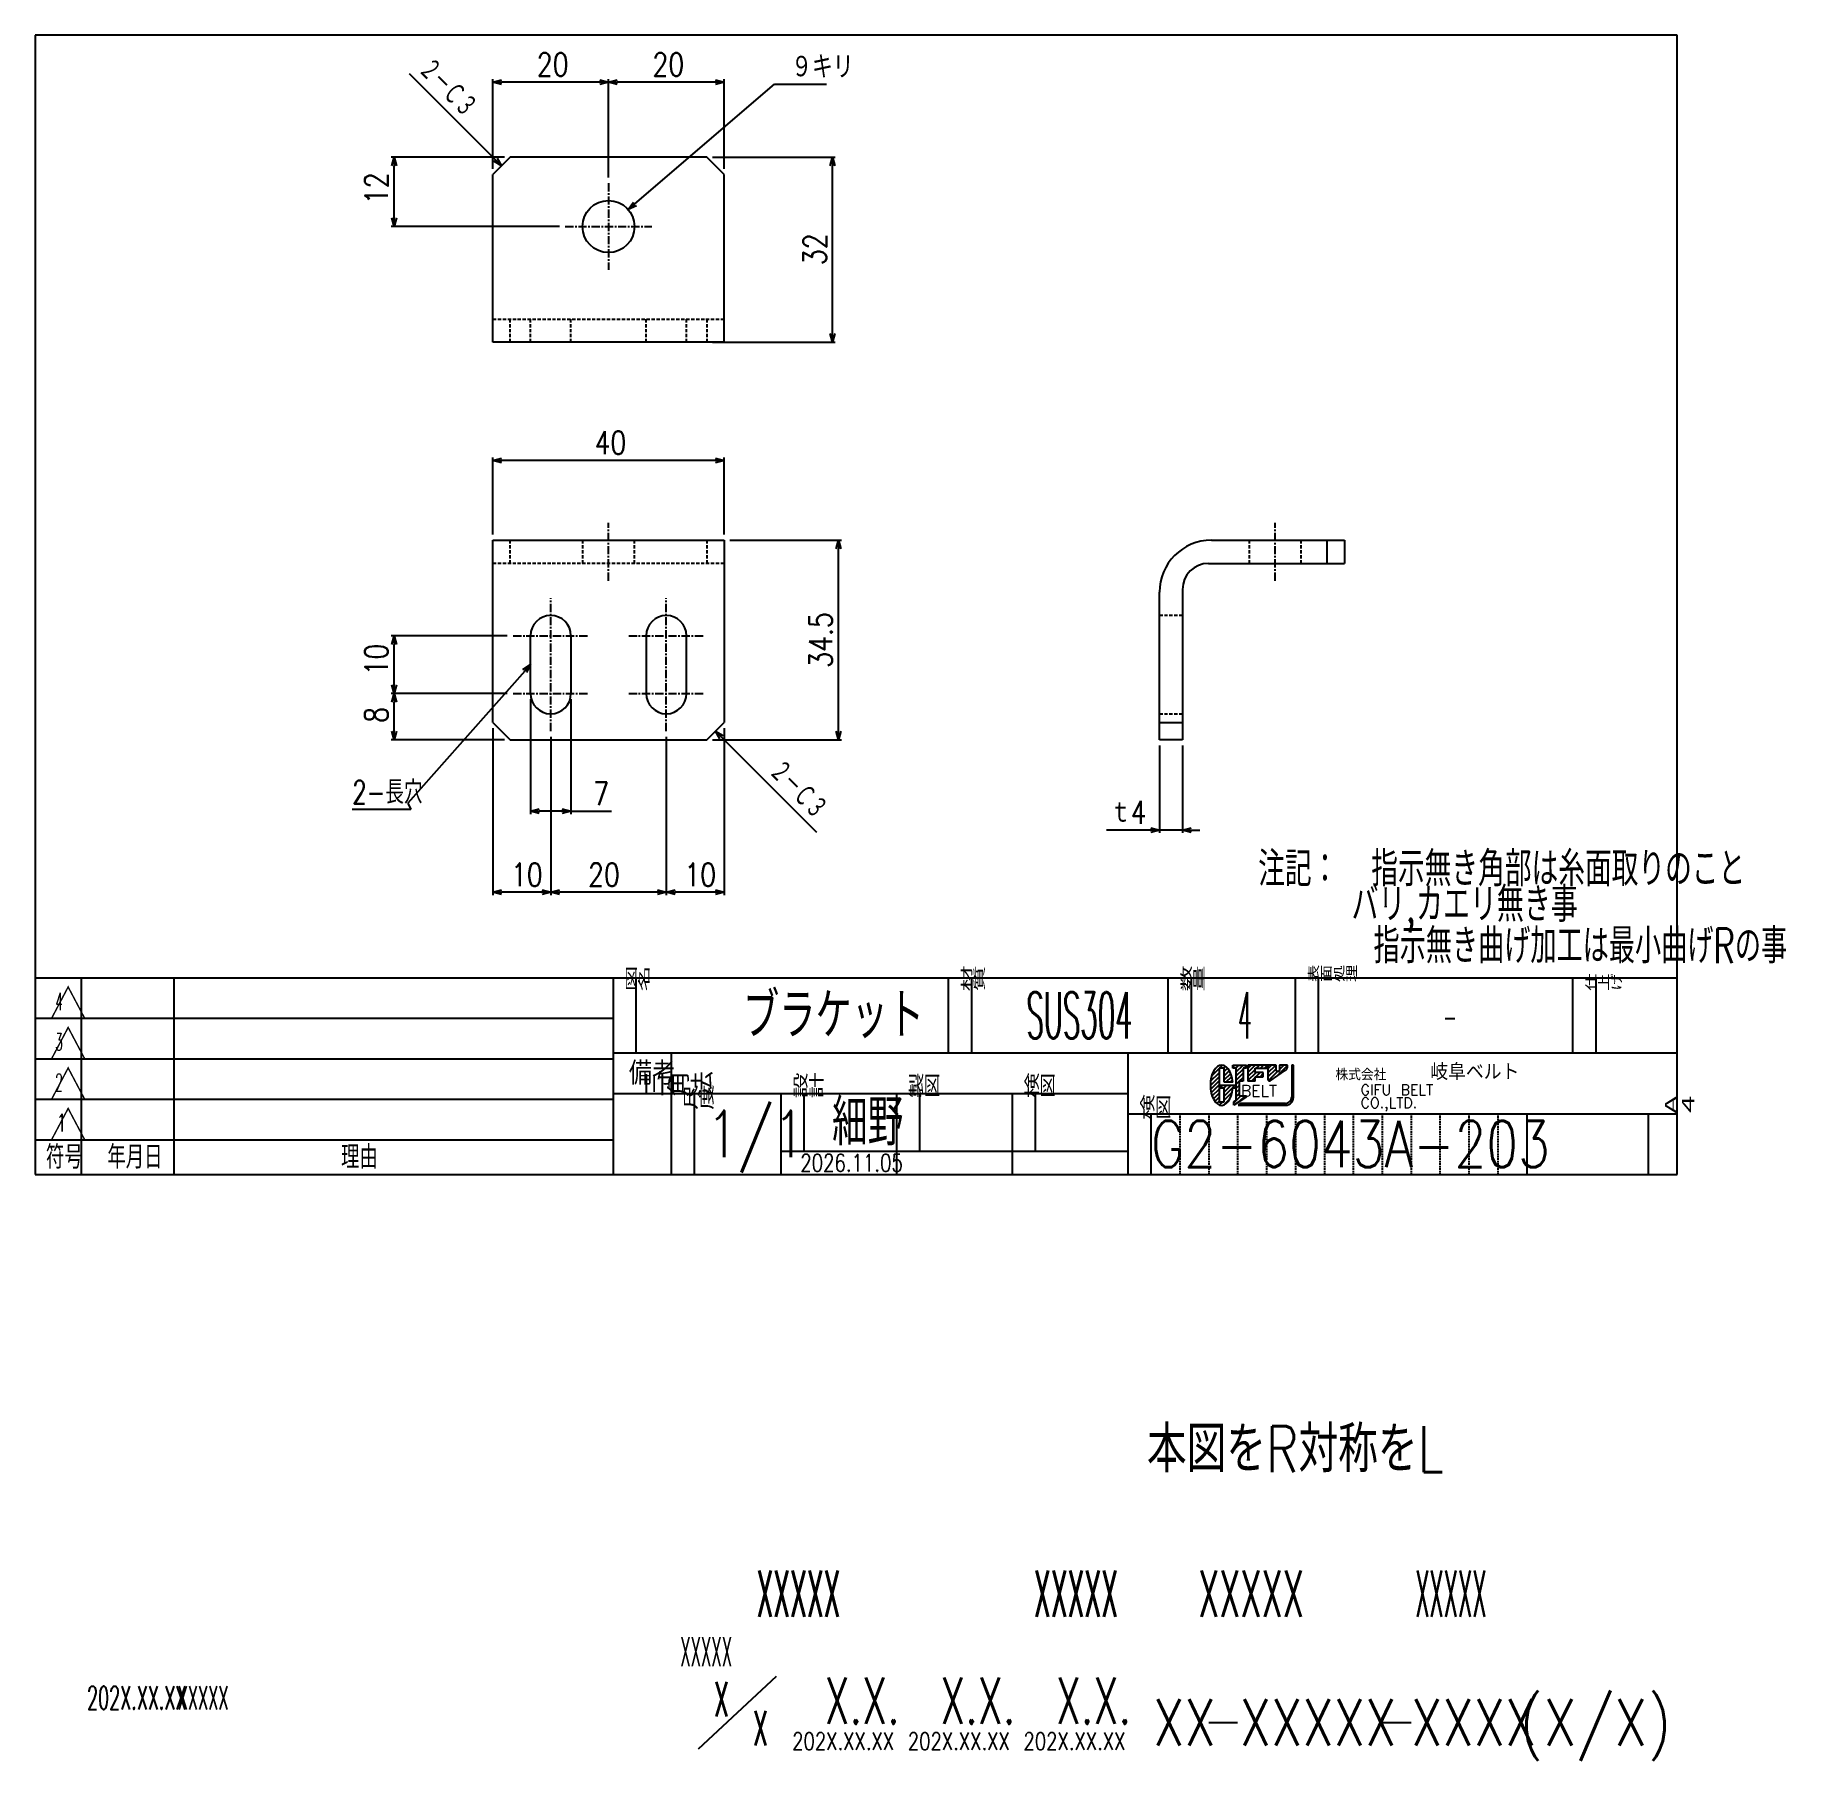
# Model space of a CAD drawing. Extents: x -79 to 224, y -177 to 122.
import ezdxf

# ---------------------------------------------------------------- set-up
doc = ezdxf.new("R2010")
doc.units = 0
doc.header["$LTSCALE"] = 0.044999
for name, pattern in [('CENTER', [50.8, 31.75, -6.35, 6.35, -6.35]), ('DASHED', [19.05, 12.7, -6.35]), ('HIDDEN', [9.525, 6.35, -3.175])]:
    doc.linetypes.add(name, pattern=pattern)
doc.layers.get('0').update_dxf_attribs({"linetype": 'CONTINUOUS'})
doc.layers.get('DEFPOINTS').update_dxf_attribs({"linetype": 'CONTINUOUS'})
doc.layers.add('NOLAYERNAME_001', color=7, linetype='CONTINUOUS')
doc.styles.add('_STANDARD', font='txt', dxfattribs={"bigfont": '@extfont2'})
doc.styles.get("Standard").update_dxf_attribs({"font": 'txt', "bigfont": 'extfont2'})
doc.dimstyles.get("Standard").update_dxf_attribs({"dimtxt": 2.5, "dimasz": 2.5, "dimexe": 1.25, "dimexo": 0.625, "dimtad": 1, "dimcen": 2.5, "dimazin": 3, "dimtfac": 1, "dimtmove": 0, "dimatfit": 3})

# ---------------------------------------------------------------- blocks, each defined once
blk = doc.blocks.new('_OPEN30')
at = {"color": 0, "linetype": 'BYBLOCK'}
for p, q in [((-1, 0.267949), (0, 0)), ((0, 0), (-1, -0.267949)), ((0, 0), (-1, 0))]:
    blk.add_line(p, q, dxfattribs=at)
blk = doc.blocks.new('*D9')
at = {"layer": 'DEFPOINTS', "color": 0}
for p in [(-17.09, 18), (3.5, 18), (3.5, 8)]:
    blk.add_point(p, dxfattribs=at)
at = {"layer": 'NOLAYERNAME_001', "color": 0, "linetype": 'CONTINUOUS'}
for p, q in [((2.5, 18), (-17.59, 18)), ((-17.09, 9.5), (-17.09, 16.5)), ((2.5, 8), (-17.59, 8))]:
    blk.add_line(p, q, dxfattribs=at)
at = {"layer": 'NOLAYERNAME_001', "color": 0, "xscale": 1.5, "yscale": 1.5, "zscale": 1.5}
for p, rotation in [((-17.09, 18), 90), ((-17.09, 8), 270)]:
    blk.add_blockref('_OPEN30', p, dxfattribs=dict(at, rotation=rotation))
at = {"layer": 'NOLAYERNAME_001', "color": 104, "linetype": 'CONTINUOUS', "width": 0.8}
blk.add_text('10', height=4, rotation=90, dxfattribs=at).set_placement((-18.14, 11.13))
blk = doc.blocks.new('*D10')
at = {"layer": 'DEFPOINTS', "color": 0}
for p in [(-17.09, 8), (3.5, 8), (3, 0)]:
    blk.add_point(p, dxfattribs=at)
at = {"layer": 'NOLAYERNAME_001', "color": 0, "linetype": 'CONTINUOUS'}
for p, q in [((2.5, 8), (-17.59, 8)), ((-17.09, 1.5), (-17.09, 6.5)), ((2, 0), (-17.59, 0))]:
    blk.add_line(p, q, dxfattribs=at)
at = {"layer": 'NOLAYERNAME_001', "color": 0, "xscale": 1.5, "yscale": 1.5, "zscale": 1.5}
for p, rotation in [((-17.09, 8), 90), ((-17.09, 0), 270)]:
    blk.add_blockref('_OPEN30', p, dxfattribs=dict(at, rotation=rotation))
at = {"layer": 'NOLAYERNAME_001', "color": 104, "linetype": 'CONTINUOUS', "width": 0.8}
blk.add_text('8', height=4, rotation=90, dxfattribs=at).set_placement((-18.14, 2.93))
blk = doc.blocks.new('*D11')
at = {"layer": 'DEFPOINTS', "color": 0}
for p in [(40, 34.5), (59.8, 34.5), (37, 0)]:
    blk.add_point(p, dxfattribs=at)
at = {"layer": 'NOLAYERNAME_001', "color": 0, "linetype": 'CONTINUOUS'}
for p, q in [((41, 34.5), (60.3, 34.5)), ((59.8, 1.5), (59.8, 33)), ((38, 0), (60.3, 0))]:
    blk.add_line(p, q, dxfattribs=at)
at = {"layer": 'NOLAYERNAME_001', "color": 0, "xscale": 1.5, "yscale": 1.5, "zscale": 1.5}
for p, rotation in [((59.8, 34.5), 90), ((59.8, 0), 270)]:
    blk.add_blockref('_OPEN30', p, dxfattribs=dict(at, rotation=rotation))
at = {"layer": 'NOLAYERNAME_001', "color": 104, "linetype": 'CONTINUOUS', "width": 0.8}
blk.add_text('34.5', height=4, rotation=90, dxfattribs=at).set_placement((58.71, 12.45))
blk = doc.blocks.new('*X24')
at = {"layer": 'NOLAYERNAME_001', "color": 1, "linetype": 'CONTINUOUS'}
for p, q in [((5.51, 11.88), (-14.68, -10.97)), ((-14.18, -12.07), (-24.32, -12.07)), ((-14.68, -10.97), (-14.18, -12.07))]:
    blk.add_line(p, q, dxfattribs=at)
at = {"layer": 'NOLAYERNAME_001', "color": 1, "linetype": 'CONTINUOUS', "xscale": 1.5, "yscale": 1.5, "zscale": 1.5, "rotation": 48.53231702668623}
blk.add_blockref('_OPEN30', (6.5, 13), dxfattribs=at)
blk = doc.blocks.new('DIM_0001')
at = {"layer": 'NOLAYERNAME_001', "color": 1, "linetype": 'CONTINUOUS'}
blk.add_line((0, 17.47), (17.47, 0), dxfattribs=at)
blk.add_lwpolyline([(0.78, 16.13), (0, 17.47), (1.34, 16.7)], dxfattribs=at)
at = {"layer": 'NOLAYERNAME_001', "color": 104, "linetype": 'CONTINUOUS', "width": 0.666667}
blk.add_text('２－Ｃ３', height=4, rotation=315, dxfattribs=at).set_placement((8.78, 10.11))
blk = doc.blocks.new('*D13')
at = {"layer": 'DEFPOINTS', "color": 0}
for p in [(0, 3), (10, 1.5), (0, -26.37)]:
    blk.add_point(p, dxfattribs=at)
at = {"layer": 'NOLAYERNAME_001', "color": 0, "linetype": 'CONTINUOUS'}
for p, q in [((0, 2), (0, -26.87)), ((10, 0.5), (10, -26.87)), ((8.5, -26.37), (1.5, -26.37))]:
    blk.add_line(p, q, dxfattribs=at)
at = {"layer": 'NOLAYERNAME_001', "color": 0, "xscale": 1.5, "yscale": 1.5, "zscale": 1.5, "rotation": 180}
blk.add_blockref('_OPEN30', (0, -26.37), dxfattribs=at)
at = {"layer": 'NOLAYERNAME_001', "color": 0, "xscale": 1.5, "yscale": 1.5, "zscale": 1.5}
blk.add_blockref('_OPEN30', (10, -26.37), dxfattribs=at)
at = {"layer": 'NOLAYERNAME_001', "color": 104, "linetype": 'CONTINUOUS', "width": 0.8}
blk.add_text('10', height=4, dxfattribs=at).set_placement((3.13, -25.33))
blk = doc.blocks.new('*D14')
at = {"layer": 'DEFPOINTS', "color": 0}
for p in [(10, 1.5), (30, 1.5), (10, -26.37)]:
    blk.add_point(p, dxfattribs=at)
at = {"layer": 'NOLAYERNAME_001', "color": 0, "linetype": 'CONTINUOUS'}
for p, q in [((10, 0.5), (10, -26.87)), ((30, 0.5), (30, -26.87)), ((28.5, -26.37), (11.5, -26.37))]:
    blk.add_line(p, q, dxfattribs=at)
at = {"layer": 'NOLAYERNAME_001', "color": 0, "xscale": 1.5, "yscale": 1.5, "zscale": 1.5, "rotation": 180}
blk.add_blockref('_OPEN30', (10, -26.37), dxfattribs=at)
at = {"layer": 'NOLAYERNAME_001', "color": 0, "xscale": 1.5, "yscale": 1.5, "zscale": 1.5}
blk.add_blockref('_OPEN30', (30, -26.37), dxfattribs=at)
at = {"layer": 'NOLAYERNAME_001', "color": 104, "linetype": 'CONTINUOUS', "width": 0.8}
blk.add_text('20', height=4, dxfattribs=at).set_placement((16.47, -25.33))
blk = doc.blocks.new('*D15')
at = {"layer": 'DEFPOINTS', "color": 0}
for p in [(40, 3), (30, -21.55), (30, -26.37)]:
    blk.add_point(p, dxfattribs=at)
at = {"layer": 'NOLAYERNAME_001', "color": 0, "linetype": 'CONTINUOUS'}
for p, q in [((40, 2), (40, -26.87)), ((30, -22.55), (30, -26.87)), ((38.5, -26.37), (31.5, -26.37))]:
    blk.add_line(p, q, dxfattribs=at)
at = {"layer": 'NOLAYERNAME_001', "color": 0, "xscale": 1.5, "yscale": 1.5, "zscale": 1.5, "rotation": 180}
blk.add_blockref('_OPEN30', (30, -26.37), dxfattribs=at)
at = {"layer": 'NOLAYERNAME_001', "color": 0, "xscale": 1.5, "yscale": 1.5, "zscale": 1.5}
blk.add_blockref('_OPEN30', (40, -26.37), dxfattribs=at)
at = {"layer": 'NOLAYERNAME_001', "color": 104, "linetype": 'CONTINUOUS', "width": 0.8}
blk.add_text('10', height=4, dxfattribs=at).set_placement((33.12, -25.33))
blk = doc.blocks.new('*D16')
at = {"layer": 'DEFPOINTS', "color": 0}
for p in [(6.5, 8), (13.5, 8), (6.5, -12.36)]:
    blk.add_point(p, dxfattribs=at)
at = {"layer": 'NOLAYERNAME_001', "color": 0, "linetype": 'CONTINUOUS'}
for p, q in [((6.5, 7), (6.5, -12.86)), ((13.5, 7), (13.5, -12.86)), ((12, -12.36), (8, -12.36)), ((13.5, -12.36), (20.51, -12.36))]:
    blk.add_line(p, q, dxfattribs=at)
at = {"layer": 'NOLAYERNAME_001', "color": 0, "xscale": 1.5, "yscale": 1.5, "zscale": 1.5, "rotation": 180}
blk.add_blockref('_OPEN30', (6.5, -12.36), dxfattribs=at)
at = {"layer": 'NOLAYERNAME_001', "color": 0, "xscale": 1.5, "yscale": 1.5, "zscale": 1.5}
blk.add_blockref('_OPEN30', (13.5, -12.36), dxfattribs=at)
at = {"layer": 'NOLAYERNAME_001', "color": 104, "linetype": 'CONTINUOUS', "width": 0.8}
blk.add_text('7', height=4, dxfattribs=at).set_placement((17.35, -11.32))
blk = doc.blocks.new('*D17')
at = {"layer": 'DEFPOINTS', "color": 0}
for p in [(0, 48.29), (0, 34.5), (40, 34.5)]:
    blk.add_point(p, dxfattribs=at)
at = {"layer": 'NOLAYERNAME_001', "color": 0, "linetype": 'CONTINUOUS'}
for p, q in [((0, 35.5), (0, 48.79)), ((40, 35.5), (40, 48.79)), ((38.5, 48.29), (1.5, 48.29))]:
    blk.add_line(p, q, dxfattribs=at)
at = {"layer": 'NOLAYERNAME_001', "color": 0, "xscale": 1.5, "yscale": 1.5, "zscale": 1.5, "rotation": 180}
blk.add_blockref('_OPEN30', (0, 48.29), dxfattribs=at)
at = {"layer": 'NOLAYERNAME_001', "color": 0, "xscale": 1.5, "yscale": 1.5, "zscale": 1.5}
blk.add_blockref('_OPEN30', (40, 48.29), dxfattribs=at)
at = {"layer": 'NOLAYERNAME_001', "color": 104, "linetype": 'CONTINUOUS', "width": 0.8}
blk.add_text('40', height=4, dxfattribs=at).set_placement((17.6, 49.37))
blk = doc.blocks.new('JZB_0003')
at = {"layer": 'NOLAYERNAME_001', "color": 1, "linetype": 'CENTER'}
blk.add_line((4.5, 0), (4.5, 10), dxfattribs=at)
at = {"layer": 'NOLAYERNAME_001', "color": 8, "linetype": 'DASHED'}
for p, q in [((0, 7), (0, 3)), ((9, 3), (9, 7))]:
    blk.add_line(p, q, dxfattribs=at)
blk = doc.blocks.new('JZB_0004')
at = {"layer": 'NOLAYERNAME_001', "color": 1, "linetype": 'CENTER'}
for p, q in [((6.5, 0), (6.5, 23)), ((0, 16.5), (13, 16.5)), ((0, 6.5), (13, 6.5))]:
    blk.add_line(p, q, dxfattribs=at)
at = {"layer": 'NOLAYERNAME_001', "color": 8, "linetype": 'CONTINUOUS'}
for p, q in [((3, 16.5), (3, 6.5)), ((10, 6.5), (10, 16.5))]:
    blk.add_line(p, q, dxfattribs=at)
for centre, start, end in [((6.5, 16.5), 0, 180), ((6.5, 6.5), 180, 0)]:
    blk.add_arc(centre, 3.5, start, end, dxfattribs=at)
blk = doc.blocks.new('JZB_0005')
at = {"layer": 'NOLAYERNAME_001', "color": 1, "linetype": 'CENTER'}
for p, q in [((6.5, 0), (6.5, 23)), ((0, 16.5), (13, 16.5)), ((0, 6.5), (13, 6.5))]:
    blk.add_line(p, q, dxfattribs=at)
at = {"layer": 'NOLAYERNAME_001', "color": 8, "linetype": 'CONTINUOUS'}
for p, q in [((3, 6.5), (3, 16.5)), ((10, 16.5), (10, 6.5))]:
    blk.add_line(p, q, dxfattribs=at)
for centre, start, end in [((6.5, 16.5), 0, 180), ((6.5, 6.5), 180, 0)]:
    blk.add_arc(centre, 3.5, start, end, dxfattribs=at)
blk = doc.blocks.new('*D18')
at = {"layer": 'DEFPOINTS', "color": 0}
for p in [(-17.09, 100.74), (3, 100.74), (12.5, 88.74)]:
    blk.add_point(p, dxfattribs=at)
at = {"layer": 'NOLAYERNAME_001', "color": 0, "linetype": 'CONTINUOUS'}
for p, q in [((2, 100.74), (-17.59, 100.74)), ((-17.09, 90.24), (-17.09, 99.24)), ((11.5, 88.74), (-17.59, 88.74))]:
    blk.add_line(p, q, dxfattribs=at)
at = {"layer": 'NOLAYERNAME_001', "color": 0, "xscale": 1.5, "yscale": 1.5, "zscale": 1.5}
for p, rotation in [((-17.09, 100.74), 90), ((-17.09, 88.74), 270)]:
    blk.add_blockref('_OPEN30', p, dxfattribs=dict(at, rotation=rotation))
at = {"layer": 'NOLAYERNAME_001', "color": 104, "linetype": 'CONTINUOUS', "width": 0.8}
blk.add_text('12', height=4, rotation=90, dxfattribs=at).set_placement((-18.14, 92.6))
blk = doc.blocks.new('*D19')
at = {"layer": 'DEFPOINTS', "color": 0}
for p in [(0, 113.71), (0, 97.74), (20, 96.24)]:
    blk.add_point(p, dxfattribs=at)
at = {"layer": 'NOLAYERNAME_001', "color": 0, "linetype": 'CONTINUOUS'}
for p, q in [((0, 98.74), (0, 114.21)), ((18.5, 113.71), (1.5, 113.71)), ((20, 97.24), (20, 114.21))]:
    blk.add_line(p, q, dxfattribs=at)
at = {"layer": 'NOLAYERNAME_001', "color": 0, "xscale": 1.5, "yscale": 1.5, "zscale": 1.5, "rotation": 180}
blk.add_blockref('_OPEN30', (0, 113.71), dxfattribs=at)
at = {"layer": 'NOLAYERNAME_001', "color": 0, "xscale": 1.5, "yscale": 1.5, "zscale": 1.5}
blk.add_blockref('_OPEN30', (20, 113.71), dxfattribs=at)
at = {"layer": 'NOLAYERNAME_001', "color": 104, "linetype": 'CONTINUOUS', "width": 0.8}
blk.add_text('20', height=4, dxfattribs=at).set_placement((7.6, 114.76))
blk = doc.blocks.new('*D20')
at = {"layer": 'DEFPOINTS', "color": 0}
for p in [(20, 113.71), (40, 97.74), (20, 96.24)]:
    blk.add_point(p, dxfattribs=at)
at = {"layer": 'NOLAYERNAME_001', "color": 0, "linetype": 'CONTINUOUS'}
for p, q in [((20, 97.24), (20, 114.21)), ((38.5, 113.71), (21.5, 113.71)), ((40, 98.74), (40, 114.21))]:
    blk.add_line(p, q, dxfattribs=at)
at = {"layer": 'NOLAYERNAME_001', "color": 0, "xscale": 1.5, "yscale": 1.5, "zscale": 1.5, "rotation": 180}
blk.add_blockref('_OPEN30', (20, 113.71), dxfattribs=at)
at = {"layer": 'NOLAYERNAME_001', "color": 0, "xscale": 1.5, "yscale": 1.5, "zscale": 1.5}
blk.add_blockref('_OPEN30', (40, 113.71), dxfattribs=at)
at = {"layer": 'NOLAYERNAME_001', "color": 104, "linetype": 'CONTINUOUS', "width": 0.8}
blk.add_text('20', height=4, dxfattribs=at).set_placement((27.6, 114.76))
blk = doc.blocks.new('*D21')
at = {"layer": 'DEFPOINTS', "color": 0}
for p in [(37, 100.74), (58.72, 100.74), (37, 68.74)]:
    blk.add_point(p, dxfattribs=at)
at = {"layer": 'NOLAYERNAME_001', "color": 0, "linetype": 'CONTINUOUS'}
for p, q in [((38, 100.74), (59.22, 100.74)), ((58.72, 70.24), (58.72, 99.24)), ((38, 68.74), (59.22, 68.74))]:
    blk.add_line(p, q, dxfattribs=at)
at = {"layer": 'NOLAYERNAME_001', "color": 0, "xscale": 1.5, "yscale": 1.5, "zscale": 1.5}
for p, rotation in [((58.72, 100.74), 90), ((58.72, 68.74), 270)]:
    blk.add_blockref('_OPEN30', p, dxfattribs=dict(at, rotation=rotation))
at = {"layer": 'NOLAYERNAME_001', "color": 104, "linetype": 'CONTINUOUS', "width": 0.8}
blk.add_text('32', height=4, rotation=90, dxfattribs=at).set_placement((57.68, 82.07))
blk = doc.blocks.new('DIM_0002')
at = {"layer": 'NOLAYERNAME_001', "color": 1, "linetype": 'CONTINUOUS'}
blk.add_line((15.89, 0), (0, 15.89), dxfattribs=at)
blk.add_lwpolyline([(15.12, 1.34), (15.89, 0), (14.55, 0.78)], dxfattribs=at)
at = {"layer": 'NOLAYERNAME_001', "color": 104, "linetype": 'CONTINUOUS', "width": 0.666667}
blk.add_text('２－Ｃ３', height=4, rotation=315, dxfattribs=at).set_placement((1.06, 16.25))
blk = doc.blocks.new('*X25')
at = {"layer": 'NOLAYERNAME_001', "color": 1, "linetype": 'CONTINUOUS'}
for p, q in [((24.56, 92.64), (48.71, 113.34)), ((48.71, 113.34), (50.61, 113.34)), ((50.61, 113.34), (57.69, 113.34))]:
    blk.add_line(p, q, dxfattribs=at)
at = {"layer": 'NOLAYERNAME_001', "color": 1, "linetype": 'CONTINUOUS', "xscale": 1.5, "yscale": 1.5, "zscale": 1.5, "rotation": 220.5896721105815}
blk.add_blockref('_OPEN30', (23.42, 91.66), dxfattribs=at)
blk = doc.blocks.new('JZB_0006')
at = {"layer": 'NOLAYERNAME_001', "color": 1, "linetype": 'CENTER'}
for p, q in [((7.5, 15), (7.5, 0)), ((0, 7.5), (15, 7.5))]:
    blk.add_line(p, q, dxfattribs=at)
at = {"layer": 'NOLAYERNAME_001', "color": 8, "linetype": 'CONTINUOUS'}
blk.add_circle((7.5, 7.5), 4.5, dxfattribs=at)
blk = doc.blocks.new('*D23')
at = {"layer": 'DEFPOINTS', "color": 0}
for p in [(115.28, 0), (119.28, 0), (115.28, -15.61)]:
    blk.add_point(p, dxfattribs=at)
at = {"layer": 'NOLAYERNAME_001', "color": 0, "linetype": 'CONTINUOUS'}
for p, q in [((115.28, -1), (115.28, -16.11)), ((119.28, -1), (119.28, -16.11)), ((115.28, -15.61), (106.11, -15.61)), ((113.78, -15.61), (112.28, -15.61)), ((119.28, -15.61), (115.28, -15.61)), ((120.78, -15.61), (122.28, -15.61))]:
    blk.add_line(p, q, dxfattribs=at)
at = {"layer": 'NOLAYERNAME_001', "color": 0, "xscale": 1.5, "yscale": 1.5, "zscale": 1.5}
blk.add_blockref('_OPEN30', (115.28, -15.61), dxfattribs=at)
at = {"layer": 'NOLAYERNAME_001', "color": 0, "xscale": 1.5, "yscale": 1.5, "zscale": 1.5, "rotation": 180}
blk.add_blockref('_OPEN30', (119.28, -15.61), dxfattribs=at)
at = {"layer": 'NOLAYERNAME_001', "color": 104, "linetype": 'CONTINUOUS', "width": 0.8}
blk.add_text('ｔ4', height=4, dxfattribs=at).set_placement((106.79, -14.54))
blk = doc.blocks.new('JZB_0007')
at = {"layer": 'NOLAYERNAME_001', "color": 1, "linetype": 'CENTER'}
blk.add_line((4.5, 0), (4.5, 10), dxfattribs=at)
at = {"layer": 'NOLAYERNAME_001', "color": 8, "linetype": 'DASHED'}
for p, q in [((0, 7), (0, 3)), ((9, 3), (9, 7))]:
    blk.add_line(p, q, dxfattribs=at)
blk = doc.blocks.new('JZB_0001')
at = {"layer": 'NOLAYERNAME_001', "color": 104, "linetype": 'CONTINUOUS'}
for s, height, width, p in [('ブラケット', 8, 0.711111, (11.97, 23)), ('SUS304', 8, 0.438857, (60.97, 23)), ('4', 8, 0.35, (97.57, 23)), ('-', 8, 0.27, (133.03, 23)), ('-', 5, 0.315, (0, 14.5)), ('細野', 8, 0.7, (27.35, 4.5)), ('1/1', 8, 0.801784, (5.65, 2.5)), ('G2-6043A-203', 8, 0.801784, (82.5, 0.75)), ('2026.11.05', 3, 0.766131, (21.86, 0))]:
    blk.add_text(s, height=height, dxfattribs=dict(at, width=width)).set_placement(p)
blk = doc.blocks.new('*X26')
at = {"layer": 'NOLAYERNAME_001', "color": 3, "linetype": 'CONTINUOUS'}
for s, p in [('GIFU BELT', (229.61, 113.06)), ('CO.,LTD.', (229.61, 110.81))]:
    blk.add_text(s, height=1.8, dxfattribs=at).set_placement(p)
blk = doc.blocks.new('JZB_0002')
at = {"layer": 'NOLAYERNAME_001', "color": 5, "linetype": 'CONTINUOUS'}
for p, q in [((284.35, 296.33), (0.35, 296.33)), ((0.35, 296.33), (0.35, 99.33)), ((284.35, 99.33), (284.35, 296.33)), ((0.35, 133.33), (284.35, 133.33)), ((8.35, 133.33), (8.35, 99.33)), ((24.35, 133.33), (24.35, 99.33)), ((100.35, 133.33), (100.35, 99.33)), ((104.35, 120.33), (104.35, 133.33)), ((158.35, 120.33), (158.35, 133.33)), ((162.35, 120.33), (162.35, 133.33)), ((196.35, 120.33), (196.35, 133.33)), ((200.35, 120.33), (200.35, 133.33)), ((218.35, 120.33), (218.35, 133.33)), ((222.35, 120.33), (222.35, 133.33)), ((266.35, 120.33), (266.35, 133.33)), ((270.35, 120.33), (270.35, 133.33)), ((0.35, 126.33), (100.35, 126.33)), ((0.35, 119.33), (100.35, 119.33)), ((100.35, 120.33), (284.35, 120.33)), ((110.35, 120.33), (110.35, 99.33)), ((189.35, 120.33), (189.35, 99.33)), ((0.35, 112.33), (100.35, 112.33)), ((100.35, 113.33), (189.35, 113.33)), ((114.35, 113.33), (114.35, 99.33)), ((129.35, 113.33), (129.35, 99.33)), ((133.35, 113.33), (133.35, 103.33)), ((149.35, 113.33), (149.35, 99.33)), ((153.35, 113.33), (153.35, 103.33)), ((169.35, 113.33), (169.35, 99.33)), ((173.35, 113.33), (173.35, 103.33)), ((189.35, 109.83), (284.35, 109.83)), ((193.35, 109.83), (193.35, 99.33)), ((258.35, 109.83), (258.35, 99.33)), ((279.35, 109.83), (279.35, 99.33)), ((0.35, 105.33), (100.35, 105.33)), ((129.35, 103.33), (189.35, 103.33)), ((0.35, 99.33), (284.35, 99.33)), ((115.09, 0), (128.62, 12.6)), ((203.35, 4.58), (208.35, 4.58)), ((233.35, 4.58), (238.35, 4.58))]:
    blk.add_line(p, q, dxfattribs=at)
at = {"layer": 'NOLAYERNAME_001', "color": 13, "linetype": 'CONTINUOUS'}
for p, q in [((205.22, 117.7), (205.74, 118.22)), ((207.53, 118.23), (209.89, 118.23)), ((207.53, 117.7), (207.53, 118.23)), ((207.53, 117.89), (207.87, 118.23)), ((208.05, 117.7), (208.58, 118.23)), ((208.12, 117.06), (209.28, 118.23)), ((209.46, 117.7), (209.89, 118.13)), ((209.89, 118.23), (209.89, 117.7)), ((210.14, 118.23), (210.14, 115.43)), ((213.6, 118.23), (210.14, 118.23)), ((210.14, 116.96), (211.41, 118.23)), ((210.14, 117.67), (210.7, 118.23)), ((211.58, 117.7), (212.11, 118.23)), ((212.29, 117.7), (212.82, 118.23)), ((213, 117.7), (213.53, 118.23)), ((213.6, 118.23), (213.6, 115.74)), ((215.01, 118.23), (213.6, 118.23)), ((213.6, 118.23), (213.6, 117.7)), ((213.6, 117.7), (213.6, 118.23)), ((213.6, 117.7), (213.6, 118.23)), ((213.6, 116.89), (214.94, 118.23)), ((213.6, 117.59), (214.23, 118.23)), ((215.01, 117.29), (215.01, 118.23)), ((215.2, 116.37), (216.98, 118.15)), ((215.6, 118.23), (215.6, 117.29)), ((216.98, 118.23), (215.6, 118.23)), ((215.6, 117.47), (216.36, 118.23)), ((215.6, 118.18), (215.65, 118.23)), ((216.98, 117.99), (216.98, 118.23)), ((217.71, 118.23), (217.71, 112.7)), ((218.01, 118.23), (217.71, 118.23)), ((217.71, 118.17), (217.77, 118.23)), ((218.01, 112.66), (218.01, 118.23)), ((203.63, 114.7), (205.14, 116.21)), ((203.67, 115.45), (205.14, 116.92)), ((203.68, 114.04), (205.14, 115.5)), ((203.84, 116.32), (205.14, 117.63)), ((205.14, 117.7), (205.14, 111.9)), ((206.04, 117.7), (205.14, 117.7)), ((205.93, 117.7), (206.24, 118.01)), ((206.04, 115.28), (206.04, 117.7)), ((206.04, 117.1), (206.62, 117.68)), ((206.04, 116.39), (206.92, 117.27)), ((206.04, 115.69), (207.15, 116.8)), ((207.52, 115.28), (206.04, 115.28)), ((206.33, 115.28), (207.33, 116.28)), ((207.04, 115.28), (207.46, 115.69)), ((208.12, 117.7), (207.53, 117.7)), ((208.12, 112.18), (208.12, 117.7)), ((208.12, 116.35), (209.28, 117.52)), ((208.12, 115.65), (209.28, 116.81)), ((208.12, 114.94), (208.6, 115.43)), ((208.6, 115.43), (208.6, 112.92)), ((209.28, 115.43), (208.6, 115.43)), ((208.61, 115.43), (209.28, 116.1)), ((209.89, 117.7), (209.28, 117.7)), ((209.28, 117.7), (209.28, 115.43)), ((210.14, 116.25), (211.37, 117.49)), ((210.14, 115.55), (211.53, 116.94)), ((211.37, 115.43), (210.14, 115.43)), ((210.73, 115.43), (211.37, 116.08)), ((211.37, 117.7), (213.6, 117.7)), ((211.37, 116.94), (211.37, 117.7)), ((212.79, 116.94), (211.37, 116.94)), ((211.37, 116.21), (212.79, 116.21)), ((211.37, 115.43), (211.37, 116.21)), ((211.51, 116.21), (212.24, 116.94)), ((212.22, 116.21), (212.79, 116.78)), ((212.79, 116.21), (212.79, 116.94)), ((213.6, 116.18), (215.01, 117.6)), ((213.68, 115.56), (215.26, 117.13)), ((213.97, 115.54), (216.63, 117.33)), ((215.44, 117.13), (215.17, 117.13)), ((217.71, 117.46), (218.01, 117.76)), ((217.71, 116.75), (218.01, 117.05)), ((217.71, 116.05), (218.01, 116.35)), ((217.71, 115.34), (218.01, 115.64)), ((203.78, 113.43), (205.14, 114.8)), ((203.94, 112.89), (205.14, 114.09)), ((204.16, 112.39), (205.14, 113.38)), ((204.43, 111.96), (205.14, 112.68)), ((205.34, 114.75), (208.05, 114.75)), ((205.34, 114.23), (205.34, 114.75)), ((205.34, 114.28), (205.81, 114.75)), ((206.04, 114.23), (205.34, 114.23)), ((205.94, 111.35), (207.05, 112.46)), ((205.99, 114.23), (206.51, 114.75)), ((206.04, 112.86), (207.93, 114.75)), ((206.04, 113.57), (207.22, 114.75)), ((206.04, 111.9), (206.04, 114.23)), ((206.04, 112.15), (207.41, 113.53)), ((208.05, 114.23), (207.52, 114.23)), ((207.7, 111.7), (208.92, 112.92)), ((209.89, 112.77), (207.7, 111.3)), ((207.7, 111.9), (208.12, 112.18)), ((208.05, 114.75), (208.05, 114.23)), ((208.12, 114.23), (208.6, 114.72)), ((208.12, 113.53), (208.6, 114.01)), ((208.12, 112.82), (208.6, 113.3)), ((208.6, 112.92), (209.28, 112.92)), ((208.64, 111.93), (209.63, 112.92)), ((209.28, 112.92), (209.89, 112.92)), ((209.89, 112.92), (209.89, 112.77)), ((217.69, 112.49), (218.01, 112.81)), ((217.71, 114.63), (218.01, 114.93)), ((217.71, 113.93), (218.01, 114.23)), ((217.71, 113.22), (218.01, 113.52)), ((204.78, 111.6), (205.14, 111.97)), ((205.14, 111.9), (206.04, 111.9)), ((205.23, 111.34), (205.79, 111.9)), ((207.7, 111.3), (207.7, 111.9)), ((208.89, 111.6), (208.44, 111.3)), ((208.44, 111.3), (216.65, 111.3)), ((208.72, 111.3), (209.02, 111.6)), ((216.61, 111.6), (208.89, 111.6)), ((209.42, 111.3), (209.72, 111.6)), ((210.13, 111.3), (210.43, 111.6)), ((210.84, 111.3), (211.14, 111.6)), ((211.55, 111.3), (211.85, 111.6)), ((212.25, 111.3), (212.55, 111.6)), ((212.96, 111.3), (213.26, 111.6)), ((213.67, 111.3), (213.97, 111.6)), ((214.37, 111.3), (214.67, 111.6)), ((215.08, 111.3), (215.38, 111.6)), ((215.79, 111.3), (216.09, 111.6)), ((216.5, 111.3), (216.82, 111.62)), ((217.56, 111.66), (217.65, 111.75))]:
    blk.add_line(p, q, dxfattribs=at)
at = {"layer": 'NOLAYERNAME_001', "color": 5, "linetype": 'HIDDEN'}
for p, q in [((198.35, 109.83), (198.35, 99.33)), ((203.35, 109.83), (203.35, 99.33)), ((208.35, 109.83), (208.35, 99.33)), ((213.35, 109.83), (213.35, 99.33)), ((218.35, 109.83), (218.35, 99.33)), ((223.35, 109.83), (223.35, 99.33)), ((228.35, 109.83), (228.35, 99.33)), ((233.35, 109.83), (233.35, 99.33)), ((238.35, 109.83), (238.35, 99.33)), ((243.35, 109.83), (243.35, 99.33)), ((248.35, 109.83), (248.35, 99.33)), ((253.35, 109.83), (253.35, 99.33))]:
    blk.add_line(p, q, dxfattribs=at)
at = {"layer": 'NOLAYERNAME_001', "color": 13, "linetype": 'CONTINUOUS'}
blk.add_lwpolyline([(207.52, 115.28), (207.42, 115.95), (207.25, 116.57), (207.01, 117.12), (206.72, 117.58), (206.38, 117.92), (206.01, 118.14), (205.63, 118.23), (205.24, 118.18), (204.87, 117.99), (204.52, 117.67), (204.21, 117.24), (203.96, 116.71), (203.78, 116.1), (203.66, 115.44), (203.63, 114.75), (203.66, 114.06), (203.78, 113.4), (203.97, 112.79), (204.22, 112.26), (204.52, 111.83), (204.87, 111.51), (205.24, 111.33), (205.63, 111.27), (206.02, 111.36), (206.39, 111.58), (206.72, 111.93), (207.02, 112.38), (207.25, 112.94), (207.42, 113.56), (207.52, 114.23)], dxfattribs=at)
for centre, radius, start, end in [((213.84, 115.74), 0.24, 180, 314.8253), ((215.17, 117.29), 0.16, 180, 270), ((215.44, 117.29), 0.16, 270, 0), ((216.18, 117.99), 0.8, 303.9226, 0), ((216.61, 112.7), 1.1, 270, 0), ((216.65, 112.66), 1.36, 270, 0)]:
    blk.add_arc(centre, radius, start, end, dxfattribs=at)
at = {"layer": 'NOLAYERNAME_001', "color": 3}
blk.add_blockref('*X26', (0, 0), dxfattribs=at)
at = {"layer": 'NOLAYERNAME_001', "color": 3, "style": '_STANDARD'}
for s, height, width, p in [('図名', 3.75, 0.533333, (102.35, 131.15)), ('材質', 3.75, 0.533333, (160.35, 131.15)), ('数量', 3.75, 0.533333, (198.35, 131.15)), ('表面処理', 2.5, 0.8, (220.35, 132.71)), ('仕上げ', 2.5, 0.8, (268.35, 131.21)), ('設計', 3.75, 0.666667, (131.35, 112.65)), ('製図', 3.75, 0.666667, (151.35, 112.65)), ('検図', 3.75, 0.666667, (171.35, 112.65)), ('尺度', 3.75, 0.666667, (112.35, 110.65)), ('検図', 3.75, 0.666667, (191.35, 108.9)), ('Ａ４', 4, 0.666667, (281.85, 109.18))]:
    blk.add_text(s, height=height, dxfattribs=dict(at, width=width)).set_placement(p)
at = {"layer": 'NOLAYERNAME_001', "color": 1, "linetype": 'CONTINUOUS'}
for p in [(2.78, 125.48), (2.78, 118.48), (2.78, 111.48), (2.78, 104.48)]:
    blk.add_text('△', height=6, dxfattribs=at).set_placement(p)
at = {"layer": 'NOLAYERNAME_001', "color": 3, "linetype": 'CONTINUOUS'}
for s, height, width, p in [('4', 3, 0.5, (3.85, 127.75)), ('3', 3, 0.5, (3.85, 120.75)), ('備考', 4, 0.912871, (103.05, 114.83)), ('2', 3, 0.5, (3.85, 113.75)), ('1', 3, 0.75, (3.98, 106.75)), ('符号', 4, 0.724569, (2.24, 100.33)), ('年月日', 4, 0.724569, (12.85, 100.33)), ('理由', 4, 0.724569, (53.27, 100.33))]:
    blk.add_text(s, height=height, dxfattribs=dict(at, width=width)).set_placement(p)
for s, height, p in [('岐阜ベルト', 2.8, (241.68, 115.66)), ('株式会社', 2, (225.27, 115.59)), ('BELT', 2, (208.89, 112.79))]:
    blk.add_text(s, height=height, dxfattribs=at).set_placement(p)
at = {"layer": 'NOLAYERNAME_001', "color": 3, "style": '_STANDARD'}
blk.add_text('三角法', height=3.75, dxfattribs=at).set_placement((105.35, 112.9))

msp = doc.modelspace()

# ---------------------------------------------------------------- linework, layer by layer
at = {"layer": 'NOLAYERNAME_001', "color": 5, "linetype": 'CONTINUOUS'}
msp.add_line((204.811, 121.851), (-79.189, 121.851), dxfattribs=at)
at = {"layer": 'NOLAYERNAME_001', "color": 8, "linetype": 'CONTINUOUS'}
for p, q in [((3, 100.737), (0, 97.737)), ((37, 100.737), (3, 100.737)), ((40, 97.737), (37, 100.737)), ((0, 68.737), (0, 97.737)), ((40, 68.737), (40, 97.737)), ((40, 68.737), (0, 68.737)), ((0, 34.5), (40, 34.5)), ((0, 3), (0, 34.5)), ((40, 34.5), (40, 3)), ((124.281, 34.5), (147.281, 34.5)), ((144.281, 30.5), (144.281, 34.5)), ((147.281, 34.5), (147.281, 30.5)), ((123.781, 30.5), (147.281, 30.5)), ((115.281, 0), (115.281, 25.5)), ((119.281, 26), (119.281, 0)), ((0, 3), (3, 0)), ((3, 0), (37, 0)), ((37, 0), (40, 3)), ((115.281, 3), (119.281, 3)), ((119.281, 0), (115.281, 0))]:
    msp.add_line(p, q, dxfattribs=at)
at = {"layer": 'NOLAYERNAME_001', "color": 8, "linetype": 'DASHED'}
for p, q in [((0, 72.737), (40, 72.737)), ((3, 68.737), (3, 72.737)), ((6.5, 68.737), (6.5, 72.737)), ((13.5, 68.737), (13.5, 72.737)), ((26.5, 68.737), (26.5, 72.737)), ((33.5, 68.737), (33.5, 72.737)), ((37, 72.737), (37, 68.737)), ((3, 30.5), (3, 34.5)), ((37, 34.5), (37, 30.5)), ((40, 30.5), (0, 30.5)), ((119.281, 21.5), (115.281, 21.5)), ((115.281, 4.5), (119.281, 4.5))]:
    msp.add_line(p, q, dxfattribs=at)
at = {"layer": 'NOLAYERNAME_001', "color": 8, "linetype": 'CONTINUOUS'}
for centre, radius in [((124.281, 25.5), 9), ((123.781, 26), 4.5)]:
    msp.add_arc(centre, radius, 90, 180, dxfattribs=at)

# ---------------------------------------------------------------- block references
at = {"layer": 'NOLAYERNAME_001'}
for name, p in [('JZB_0002', (-79.539, -174.481)), ('JZB_0006', (12.5, 81.237)), ('JZB_0003', (15.5, 27.5)), ('JZB_0007', (130.781, 27.5)), ('JZB_0005', (3.5, 1.5)), ('JZB_0004', (23.5, 1.5)), ('JZB_0001', (31.311, -74.649))]:
    msp.add_blockref(name, p, dxfattribs=at)
at = {"layer": 'NOLAYERNAME_001', "color": 1, "linetype": 'CONTINUOUS'}
for name, p in [('DIM_0002', (-14.393, 99.237)), ('*X25', (0, 0)), ('*X24', (0, 0)), ('DIM_0001', (38.5, -15.974))]:
    msp.add_blockref(name, p, dxfattribs=at)

# ---------------------------------------------------------------- texts
at = {"layer": 'NOLAYERNAME_001', "color": 104, "linetype": 'CONTINUOUS'}
for s, width, p in [('９キリ', 0.816497, (51.609, 114.339)), ('2-長穴', 0.727273, (-24.317, -11.065))]:
    msp.add_text(s, height=4, dxfattribs=dict(at, width=width)).set_placement(p)
at = {"layer": 'NOLAYERNAME_001', "color": 3, "linetype": 'CONTINUOUS'}
for s, height, width, p in [('注記：', 6, 0.7, (132.364, -25.349)), ('指示無き角部は糸面取りのこと', 6, 0.7, (151.924, -25.32)), ('バリ,カエリ無き事', 6, 0.706931, (148.507, -31.478)), ('指示無き曲げ加工は最小曲げRの事', 6, 0.685263, (152.313, -38.636)), ('本図をR対称をL', 8, 0.78019, (113.122, -126.649)), ('XXXXX', 8, 0.423333, (45.602, -151.649)), ('XXXXX', 8, 0.423333, (93.602, -151.649)), ('XXXXX', 8, 0.533333, (121.989, -151.649)), ('XXXXX', 8, 0.36, (159.531, -151.649)), ('XXXXX', 5, 0.42, (32.394, -160.149)), ('X', 6, 0.5, (38.235, -168.869)), ('X.X.', 8, 0.63, (57.401, -170.149)), ('X.X.', 8, 0.63, (77.401, -170.149)), ('X.X.', 8, 0.63, (97.401, -170.149)), ('202X.XX.XX', 4, 0.556863, (-70.196, -167.649)), ('XXXXX', 4, 0.513333, (-54.511, -167.649)), ('XX', 8, 0.790569, (114.203, -173.899)), ('XXXXX', 8, 0.790569, (129.203, -173.899)), ('XXXX', 8, 0.790569, (158.811, -173.899)), ('(X/X)', 8, 0.849208, (177.602, -173.899)), ('X', 6, 0.5, (44.972, -173.91)), ('202X.XX.XX', 3, 0.763121, (51.768, -174.649)), ('202X.XX.XX', 3, 0.763121, (71.768, -174.649)), ('202X.XX.XX', 3, 0.763121, (91.768, -174.649))]:
    msp.add_text(s, height=height, dxfattribs=dict(at, width=width)).set_placement(p)

# ---------------------------------------------------------------- dimensions: what is measured, and where the dimension line sits
at = {"layer": 'NOLAYERNAME_001', "color": 1, "linetype": 'CONTINUOUS'}
for base, p1, p2, angle, picture, middle in [((0, 113.713), (20, 96.237), (0, 97.737), 180, '*D19', (10, 113.713)), ((20, 113.713), (40, 97.737), (20, 96.237), 180, '*D20', (30, 113.713)), ((-17.093, 100.737), (12.5, 88.737), (3, 100.737), 90, '*D18', (-17.093, 94.737)), ((58.718, 100.737), (37, 68.737), (37, 100.737), 90, '*D21', (58.718, 84.737)), ((0, 48.286), (40, 34.5), (0, 34.5), 180, '*D17', (20, 48.286)), ((59.801, 34.5), (37, 0), (40, 34.5), 90, '*D11', (59.801, 17.25)), ((-17.093, 18), (3.5, 8), (3.5, 18), 90, '*D9', (-17.093, 13)), ((-17.093, 8), (3, 0), (3.5, 8), 90, '*D10', (-17.093, 4)), ((6.5, -12.356), (13.5, 8), (6.5, 8), 180, '*D16', (18.418, -12.356)), ((0, -26.369), (10, 1.5), (0, 3), 180, '*D13', (5, -26.369)), ((10, -26.369), (30, 1.5), (10, 1.5), 180, '*D14', (18.873, -26.369)), ((30, -26.369), (40, 3), (30, -21.545), 180, '*D15', (34.983, -26.369)), ((115.281, -15.609), (119.281, 0), (115.281, 0), 180, '*D23', (109.195, -15.609))]:
    dim = msp.add_linear_dim(base=base, p1=p1, p2=p2, angle=angle, text='\\W0.800000;<>', dimstyle='Standard', dxfattribs=at)
    dim.commit()
    dim.dimension.update_dxf_attribs({"geometry": picture, "text_midpoint": middle, "dimtype": 160})

doc.saveas('drawing.dxf')
